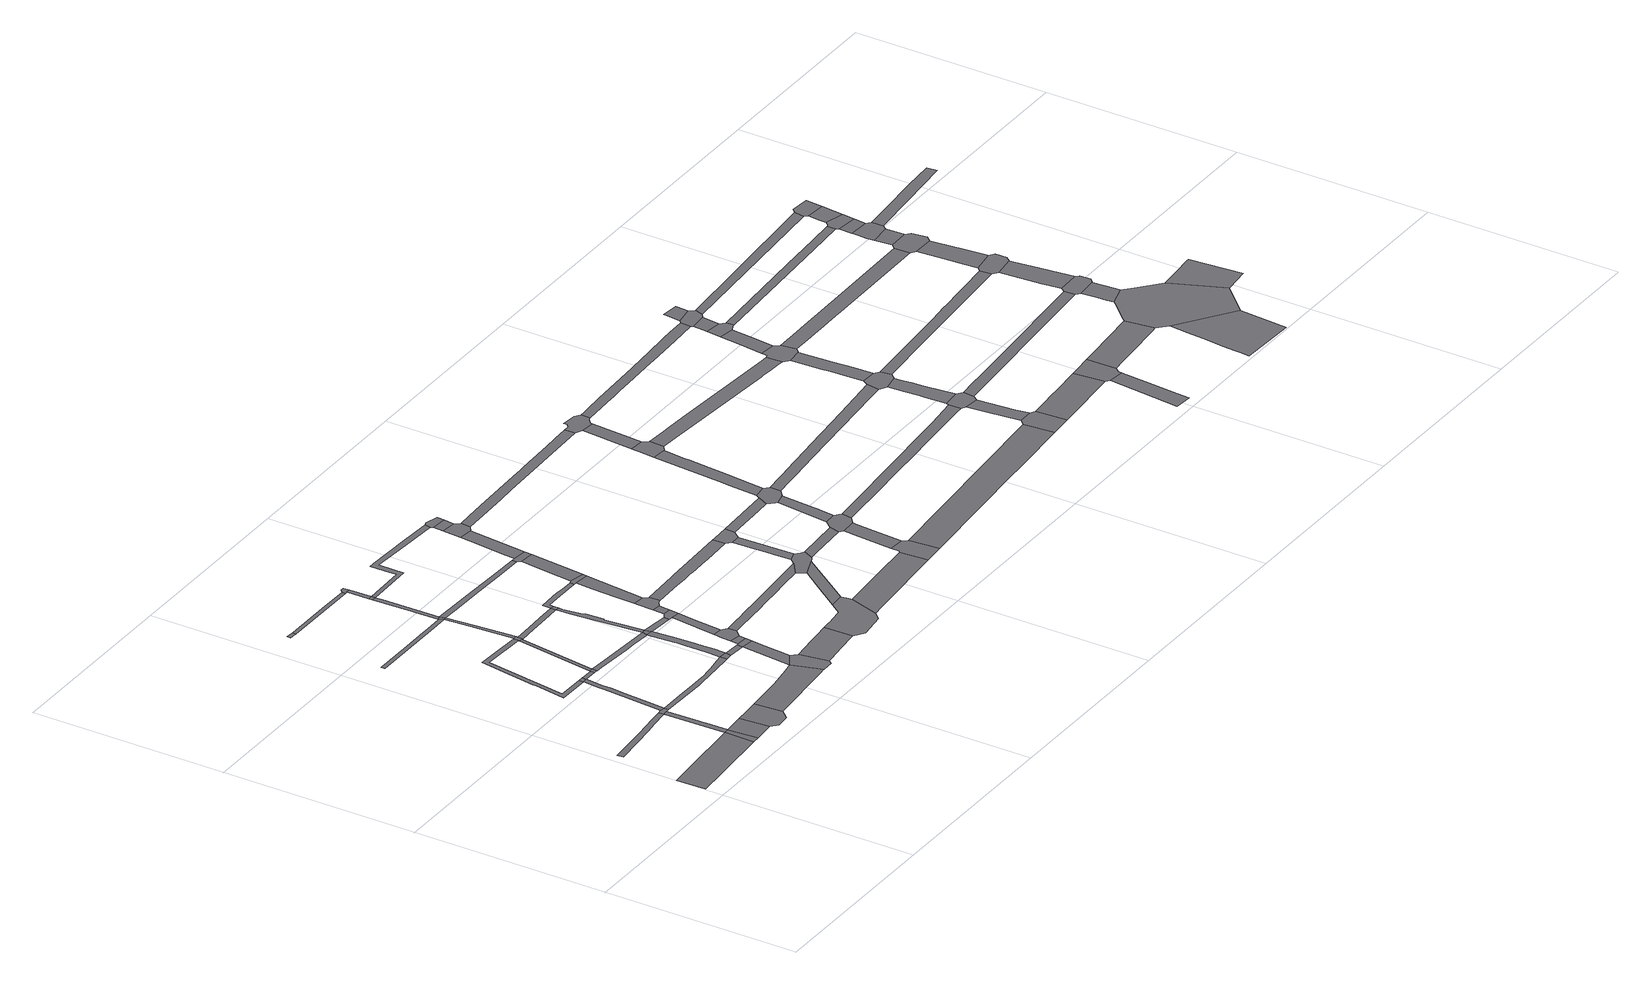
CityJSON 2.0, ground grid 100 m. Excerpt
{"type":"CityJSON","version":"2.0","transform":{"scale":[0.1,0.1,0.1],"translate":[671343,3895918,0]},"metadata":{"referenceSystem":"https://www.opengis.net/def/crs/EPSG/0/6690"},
"CityObjects":{
"road1":{"type":"Road","attributes":{"function":"9","usage":"9","RoadStructureAttribute.widthType":"2","RoadStructureAttribute.width":14.32,"RoadStructureAttribute.sectionType":"1"},"geometry":[{"type":"MultiSurface","lod":"1","boundaries":[[[0,1,2,3,4,5,6,7,8,9,10,11,12,13,14,15]]]}]},
"road2":{"type":"Road","attributes":{"function":"9","usage":"9","RoadStructureAttribute.widthType":"4","RoadStructureAttribute.width":2.79,"RoadStructureAttribute.sectionType":"1"},"geometry":[{"type":"MultiSurface","lod":"1","boundaries":[[[16,17,18,19,20,21,22,23,24,25,26]]]}]},
"road3":{"type":"Road","attributes":{"function":"9","usage":"9","RoadStructureAttribute.widthType":"9","RoadStructureAttribute.width":-9999,"RoadStructureAttribute.sectionType":"9"},"geometry":[{"type":"MultiSurface","lod":"1","boundaries":[[[14,13,27,28]]]}]},
"road4":{"type":"Road","attributes":{"function":"9","usage":"9","RoadStructureAttribute.widthType":"4","RoadStructureAttribute.width":2.53,"RoadStructureAttribute.sectionType":"1"},"geometry":[{"type":"MultiSurface","lod":"1","boundaries":[[[29,30,31,32,33,25,34,35,36,14,28]]]}]},
"road5":{"type":"Road","attributes":{"function":"9","usage":"9","RoadStructureAttribute.widthType":"2","RoadStructureAttribute.width":14.32,"RoadStructureAttribute.sectionType":"1"},"geometry":[{"type":"MultiSurface","lod":"1","boundaries":[[[27,37,38,39,40,28]]]}]},
"road6":{"type":"Road","attributes":{"function":"9","usage":"9","RoadStructureAttribute.widthType":"9","RoadStructureAttribute.width":-9999,"RoadStructureAttribute.sectionType":"9"},"geometry":[{"type":"MultiSurface","lod":"1","boundaries":[[[41,42,26,25,33,43,44,45]]]}]},
"road7":{"type":"Road","attributes":{"function":"9","usage":"9","RoadStructureAttribute.widthType":"9","RoadStructureAttribute.width":-9999,"RoadStructureAttribute.sectionType":"9"},"geometry":[{"type":"MultiSurface","lod":"1","boundaries":[[[46,47,48,39,38,49,50,51,52]]]}]},
"road8":{"type":"Road","attributes":{"function":"9","usage":"9","RoadStructureAttribute.widthType":"4","RoadStructureAttribute.width":2.47,"RoadStructureAttribute.sectionType":"1"},"geometry":[{"type":"MultiSurface","lod":"1","boundaries":[[[53,54,55,42,41,56,57,58,59,60,61,62,63,64]]]}]},
"road9":{"type":"Road","attributes":{"function":"9","usage":"9","RoadStructureAttribute.widthType":"9","RoadStructureAttribute.width":-9999,"RoadStructureAttribute.sectionType":"9"},"geometry":[{"type":"MultiSurface","lod":"1","boundaries":[[[63,65,66,64]]]}]},
"road10":{"type":"Road","attributes":{"function":"9","usage":"9","RoadStructureAttribute.widthType":"9","RoadStructureAttribute.width":-9999,"RoadStructureAttribute.sectionType":"9"},"geometry":[{"type":"MultiSurface","lod":"1","boundaries":[[[67,68,69,70,71,72]]]}]},
"road11":{"type":"Road","attributes":{"function":"9","usage":"9","RoadStructureAttribute.widthType":"4","RoadStructureAttribute.width":2.58,"RoadStructureAttribute.sectionType":"1"},"geometry":[{"type":"MultiSurface","lod":"1","boundaries":[[[65,63,73,74,75]]]}]},
"road12":{"type":"Road","attributes":{"function":"9","usage":"9","RoadStructureAttribute.widthType":"4","RoadStructureAttribute.width":2.58,"RoadStructureAttribute.sectionType":"1"},"geometry":[{"type":"MultiSurface","lod":"1","boundaries":[[[76,77,78,79,80,81,82,83,84,64,66,85,86,87]]]}]},
"road13":{"type":"Road","attributes":{"function":"9","usage":"9","RoadStructureAttribute.widthType":"9","RoadStructureAttribute.width":-9999,"RoadStructureAttribute.sectionType":"9"},"geometry":[{"type":"MultiSurface","lod":"1","boundaries":[[[74,88,89,90,91,92,75]]]}]},
"road14":{"type":"Road","attributes":{"function":"9","usage":"9","RoadStructureAttribute.widthType":"4","RoadStructureAttribute.width":2.79,"RoadStructureAttribute.sectionType":"1"},"geometry":[{"type":"MultiSurface","lod":"1","boundaries":[[[41,45,93,94,95,96,97,98,99,100,101,102,103,104,105,106,107,108]]]}]},
"road15":{"type":"Road","attributes":{"function":"9","usage":"9","RoadStructureAttribute.widthType":"4","RoadStructureAttribute.width":2.42,"RoadStructureAttribute.sectionType":"1"},"geometry":[{"type":"MultiSurface","lod":"1","boundaries":[[[109,110,111,112,113,114,115,116,117,118,119,120,121]]]}]},
"road16":{"type":"Road","attributes":{"function":"9","usage":"9","RoadStructureAttribute.widthType":"4","RoadStructureAttribute.width":1.91,"RoadStructureAttribute.sectionType":"1"},"geometry":[{"type":"MultiSurface","lod":"1","boundaries":[[[122,123,124,91,90]]]}]},
"road17":{"type":"Road","attributes":{"function":"9","usage":"9","RoadStructureAttribute.widthType":"2","RoadStructureAttribute.width":14.32,"RoadStructureAttribute.sectionType":"1"},"geometry":[{"type":"MultiSurface","lod":"1","boundaries":[[[125,126,127,128,46,52,129,130,131,132,133,134,135]]]}]},
"road18":{"type":"Road","attributes":{"function":"9","usage":"9","RoadStructureAttribute.widthType":"4","RoadStructureAttribute.width":1.72,"RoadStructureAttribute.sectionType":"1"},"geometry":[{"type":"MultiSurface","lod":"1","boundaries":[[[68,67,136,137,138,139]]]}]},
"road19":{"type":"Road","attributes":{"function":"9","usage":"9","RoadStructureAttribute.widthType":"9","RoadStructureAttribute.width":-9999,"RoadStructureAttribute.sectionType":"9"},"geometry":[{"type":"MultiSurface","lod":"1","boundaries":[[[140,141,142,143,144,76,87,145,124,123,146]]]}]},
"road20":{"type":"Road","attributes":{"function":"9","usage":"9","RoadStructureAttribute.widthType":"4","RoadStructureAttribute.width":2.58,"RoadStructureAttribute.sectionType":"1"},"geometry":[{"type":"MultiSurface","lod":"1","boundaries":[[[90,89,147,148,149,150,151,152,153,154,155]]]}]},
"road21":{"type":"Road","attributes":{"function":"9","usage":"9","RoadStructureAttribute.widthType":"4","RoadStructureAttribute.width":1.91,"RoadStructureAttribute.sectionType":"1"},"geometry":[{"type":"MultiSurface","lod":"1","boundaries":[[[156,157,109,158,159,143,142]]]}]},
"road22":{"type":"Road","attributes":{"function":"9","usage":"9","RoadStructureAttribute.widthType":"9","RoadStructureAttribute.width":-9999,"RoadStructureAttribute.sectionType":"9"},"geometry":[{"type":"MultiSurface","lod":"1","boundaries":[[[110,109,157,160]]]}]},
"road23":{"type":"Road","attributes":{"function":"9","usage":"9","RoadStructureAttribute.widthType":"9","RoadStructureAttribute.width":-9999,"RoadStructureAttribute.sectionType":"9"},"geometry":[{"type":"MultiSurface","lod":"1","boundaries":[[[99,98,161,162]]]}]},
"road24":{"type":"Road","attributes":{"function":"9","usage":"9","RoadStructureAttribute.widthType":"4","RoadStructureAttribute.width":1.83,"RoadStructureAttribute.sectionType":"1"},"geometry":[{"type":"MultiSurface","lod":"1","boundaries":[[[163,164,165,166,167,168,110,160]]]}]},
"road25":{"type":"Road","attributes":{"function":"9","usage":"9","RoadStructureAttribute.widthType":"9","RoadStructureAttribute.width":-9999,"RoadStructureAttribute.sectionType":"9"},"geometry":[{"type":"MultiSurface","lod":"1","boundaries":[[[169,135,134,170,171,172]]]}]},
"road26":{"type":"Road","attributes":{"function":"9","usage":"9","RoadStructureAttribute.widthType":"4","RoadStructureAttribute.width":3.91,"RoadStructureAttribute.sectionType":"1"},"geometry":[{"type":"MultiSurface","lod":"1","boundaries":[[[173,174,175,176,177,178,179,180,151,181,182,183,184,185,186,99,162]]]}]},
"road27":{"type":"Road","attributes":{"function":"9","usage":"9","RoadStructureAttribute.widthType":"4","RoadStructureAttribute.width":2.62,"RoadStructureAttribute.sectionType":"1"},"geometry":[{"type":"MultiSurface","lod":"1","boundaries":[[[187,188,189,190,191,192,193,194,195,140,146]]]}]},
"road28":{"type":"Road","attributes":{"function":"9","usage":"9","RoadStructureAttribute.widthType":"4","RoadStructureAttribute.width":2.79,"RoadStructureAttribute.sectionType":"1"},"geometry":[{"type":"MultiSurface","lod":"1","boundaries":[[[161,196,197,198,199,200,162]]]}]},
"road29":{"type":"Road","attributes":{"function":"9","usage":"9","RoadStructureAttribute.widthType":"2","RoadStructureAttribute.width":6.48,"RoadStructureAttribute.sectionType":"1"},"geometry":[{"type":"MultiSurface","lod":"1","boundaries":[[[169,201,202,198,203,204,135]]]}]},
"road30":{"type":"Road","attributes":{"function":"9","usage":"9","RoadStructureAttribute.widthType":"9","RoadStructureAttribute.width":-9999,"RoadStructureAttribute.sectionType":"9"},"geometry":[{"type":"MultiSurface","lod":"1","boundaries":[[[166,165,205,206]]]}]},
"road31":{"type":"Road","attributes":{"function":"9","usage":"9","RoadStructureAttribute.widthType":"4","RoadStructureAttribute.width":1.83,"RoadStructureAttribute.sectionType":"1"},"geometry":[{"type":"MultiSurface","lod":"1","boundaries":[[[207,206,205,208,209]]]}]},
"road32":{"type":"Road","attributes":{"function":"9","usage":"9","RoadStructureAttribute.widthType":"9","RoadStructureAttribute.width":-9999,"RoadStructureAttribute.sectionType":"9"},"geometry":[{"type":"MultiSurface","lod":"1","boundaries":[[[151,180,210,152]]]}]},
"road33":{"type":"Road","attributes":{"function":"9","usage":"9","RoadStructureAttribute.widthType":"9","RoadStructureAttribute.width":-9999,"RoadStructureAttribute.sectionType":"9"},"geometry":[{"type":"MultiSurface","lod":"1","boundaries":[[[211,212,137,136,213,207,209]]]}]},
"road34":{"type":"Road","attributes":{"function":"9","usage":"9","RoadStructureAttribute.widthType":"9","RoadStructureAttribute.width":-9999,"RoadStructureAttribute.sectionType":"9"},"geometry":[{"type":"MultiSurface","lod":"1","boundaries":[[[214,215,199,198,202,216]]]}]},
"road35":{"type":"Road","attributes":{"function":"9","usage":"9","RoadStructureAttribute.widthType":"2","RoadStructureAttribute.width":6.48,"RoadStructureAttribute.sectionType":"1"},"geometry":[{"type":"MultiSurface","lod":"1","boundaries":[[[217,218,214,216]]]}]},
"road36":{"type":"Road","attributes":{"function":"9","usage":"9","RoadStructureAttribute.widthType":"4","RoadStructureAttribute.width":2.31,"RoadStructureAttribute.sectionType":"1"},"geometry":[{"type":"MultiSurface","lod":"1","boundaries":[[[219,220,221,152,210,222,223,224,225,226,227,228,229,191,230]]]}]},
"road37":{"type":"Road","attributes":{"function":"9","usage":"9","RoadStructureAttribute.widthType":"4","RoadStructureAttribute.width":2.58,"RoadStructureAttribute.sectionType":"1"},"geometry":[{"type":"MultiSurface","lod":"1","boundaries":[[[231,210,180,232,233,234]]]}]},
"road38":{"type":"Road","attributes":{"function":"9","usage":"9","RoadStructureAttribute.widthType":"9","RoadStructureAttribute.width":-9999,"RoadStructureAttribute.sectionType":"9"},"geometry":[{"type":"MultiSurface","lod":"1","boundaries":[[[235,236,237,218,217,238,239]]]}]},
"road39":{"type":"Road","attributes":{"function":"9","usage":"9","RoadStructureAttribute.widthType":"2","RoadStructureAttribute.width":14.32,"RoadStructureAttribute.sectionType":"1"},"geometry":[{"type":"MultiSurface","lod":"1","boundaries":[[[171,240,241,242,243,244,245,172]]]}]},
"road40":{"type":"Road","attributes":{"function":"9","usage":"9","RoadStructureAttribute.widthType":"9","RoadStructureAttribute.width":-9999,"RoadStructureAttribute.sectionType":"9"},"geometry":[{"type":"MultiSurface","lod":"1","boundaries":[[[229,246,192,191]]]}]},
"road41":{"type":"Road","attributes":{"function":"9","usage":"9","RoadStructureAttribute.widthType":"2","RoadStructureAttribute.width":6.48,"RoadStructureAttribute.sectionType":"1"},"geometry":[{"type":"MultiSurface","lod":"1","boundaries":[[[247,248,236,235,249,250]]]}]},
"road42":{"type":"Road","attributes":{"function":"9","usage":"9","RoadStructureAttribute.widthType":"4","RoadStructureAttribute.width":2.42,"RoadStructureAttribute.sectionType":"1"},"geometry":[{"type":"MultiSurface","lod":"1","boundaries":[[[157,251,252,253,254,255,256,257,258,259,160]]]}]},
"road43":{"type":"Road","attributes":{"function":"9","usage":"9","RoadStructureAttribute.widthType":"9","RoadStructureAttribute.width":-9999,"RoadStructureAttribute.sectionType":"9"},"geometry":[{"type":"MultiSurface","lod":"1","boundaries":[[[233,260,247,250,261,262,234]]]}]},
"road44":{"type":"Road","attributes":{"function":"9","usage":"9","RoadStructureAttribute.widthType":"2","RoadStructureAttribute.width":6.48,"RoadStructureAttribute.sectionType":"1"},"geometry":[{"type":"MultiSurface","lod":"1","boundaries":[[[262,261,263,264,265]]]}]},
"road45":{"type":"Road","attributes":{"function":"9","usage":"9","RoadStructureAttribute.widthType":"4","RoadStructureAttribute.width":2.31,"RoadStructureAttribute.sectionType":"1"},"geometry":[{"type":"MultiSurface","lod":"1","boundaries":[[[266,267,268,269,270,192,246,271,272,273,274]]]}]},
"road46":{"type":"Road","attributes":{"function":"9","usage":"9","RoadStructureAttribute.widthType":"9","RoadStructureAttribute.width":-9999,"RoadStructureAttribute.sectionType":"9"},"geometry":[{"type":"MultiSurface","lod":"1","boundaries":[[[264,275,276,277,278,279,280,265]]]}]},
"road47":{"type":"Road","attributes":{"function":"9","usage":"9","RoadStructureAttribute.widthType":"2","RoadStructureAttribute.width":6.48,"RoadStructureAttribute.sectionType":"1"},"geometry":[{"type":"MultiSurface","lod":"1","boundaries":[[[281,282,279,278,283,284]]]}]},
"road48":{"type":"Road","attributes":{"function":"9","usage":"9","RoadStructureAttribute.widthType":"4","RoadStructureAttribute.width":2.53,"RoadStructureAttribute.sectionType":"1"},"geometry":[{"type":"MultiSurface","lod":"1","boundaries":[[[285,286,287,288,289,290,291,292,293,294,295,296,297,298,299,205,165,300]]]}]},
"road49":{"type":"Road","attributes":{"function":"9","usage":"9","RoadStructureAttribute.widthType":"9","RoadStructureAttribute.width":-9999,"RoadStructureAttribute.sectionType":"9"},"geometry":[{"type":"MultiSurface","lod":"1","boundaries":[[[301,302,303,304,305,306,307,308,309,310,311,312,243,242]]]}]},
"road50":{"type":"Road","attributes":{"function":"9","usage":"9","RoadStructureAttribute.widthType":"9","RoadStructureAttribute.width":-9999,"RoadStructureAttribute.sectionType":"9"},"geometry":[{"type":"MultiSurface","lod":"1","boundaries":[[[283,313,314,274,273,315,284]]]}]},
"road51":{"type":"Road","attributes":{"function":"9","usage":"9","RoadStructureAttribute.widthType":"3","RoadStructureAttribute.width":5.11,"RoadStructureAttribute.sectionType":"1"},"geometry":[{"type":"MultiSurface","lod":"1","boundaries":[[[238,316,317,318,319,320,321,322,323,324,325,326,327,328,329,330,331,332,333,334,335,336,337,239]]]}]},
"road52":{"type":"Road","attributes":{"function":"9","usage":"9","RoadStructureAttribute.widthType":"2","RoadStructureAttribute.width":6.48,"RoadStructureAttribute.sectionType":"1"},"geometry":[{"type":"MultiSurface","lod":"1","boundaries":[[[338,339,340,341,314,313]]]}]},
"road53":{"type":"Road","attributes":{"function":"9","usage":"9","RoadStructureAttribute.widthType":"9","RoadStructureAttribute.width":-9999,"RoadStructureAttribute.sectionType":"9"},"geometry":[{"type":"MultiSurface","lod":"1","boundaries":[[[256,255,339,338,342,343,344]]]}]},
"road54":{"type":"Road","attributes":{"function":"9","usage":"9","RoadStructureAttribute.widthType":"2","RoadStructureAttribute.width":6.48,"RoadStructureAttribute.sectionType":"1"},"geometry":[{"type":"MultiSurface","lod":"1","boundaries":[[[345,346,343,342,347,348,349,350]]]}]},
"road55":{"type":"Road","attributes":{"function":"9","usage":"9","RoadStructureAttribute.widthType":"3","RoadStructureAttribute.width":5.56,"RoadStructureAttribute.sectionType":"1"},"geometry":[{"type":"MultiSurface","lod":"1","boundaries":[[[351,352,353,354,277,276,355,356,357,358,359,360,361,362]]]}]},
"road56":{"type":"Road","attributes":{"function":"9","usage":"9","RoadStructureAttribute.widthType":"3","RoadStructureAttribute.width":5.23,"RoadStructureAttribute.sectionType":"1"},"geometry":[{"type":"MultiSurface","lod":"1","boundaries":[[[363,364,365,366,367,307,306]]]}]},
"road57":{"type":"Road","attributes":{"function":"9","usage":"9","RoadStructureAttribute.widthType":"9","RoadStructureAttribute.width":-9999,"RoadStructureAttribute.sectionType":"9"},"geometry":[{"type":"MultiSurface","lod":"1","boundaries":[[[349,368,369,370,371,350]]]}]},
"road58":{"type":"Road","attributes":{"function":"9","usage":"9","RoadStructureAttribute.widthType":"2","RoadStructureAttribute.width":6.48,"RoadStructureAttribute.sectionType":"1"},"geometry":[{"type":"MultiSurface","lod":"1","boundaries":[[[372,371,370,373]]]}]},
"road59":{"type":"Road","attributes":{"function":"9","usage":"9","RoadStructureAttribute.widthType":"9","RoadStructureAttribute.width":-9999,"RoadStructureAttribute.sectionType":"9"},"geometry":[{"type":"MultiSurface","lod":"1","boundaries":[[[374,375,289,288,372,373]]]}]},
"road60":{"type":"Road","attributes":{"function":"9","usage":"9","RoadStructureAttribute.widthType":"2","RoadStructureAttribute.width":14.32,"RoadStructureAttribute.sectionType":"1"},"geometry":[{"type":"MultiSurface","lod":"1","boundaries":[[[376,377,378,379,380,304,303,381,382,383]]]}]},
"road61":{"type":"Road","attributes":{"function":"9","usage":"9","RoadStructureAttribute.widthType":"9","RoadStructureAttribute.width":-9999,"RoadStructureAttribute.sectionType":"9"},"geometry":[{"type":"MultiSurface","lod":"1","boundaries":[[[384,327,326,365,364,385,386,387,388,389,390]]]}]},
"road62":{"type":"Road","attributes":{"function":"9","usage":"9","RoadStructureAttribute.widthType":"3","RoadStructureAttribute.width":4.27,"RoadStructureAttribute.sectionType":"1"},"geometry":[{"type":"MultiSurface","lod":"1","boundaries":[[[391,392,393,394,384,390,395]]]}]},
"road63":{"type":"Road","attributes":{"function":"9","usage":"9","RoadStructureAttribute.widthType":"9","RoadStructureAttribute.width":-9999,"RoadStructureAttribute.sectionType":"9"},"geometry":[{"type":"MultiSurface","lod":"1","boundaries":[[[396,397,398,399,351,362,391,395]]]}]},
"road64":{"type":"Road","attributes":{"function":"9","usage":"9","RoadStructureAttribute.widthType":"3","RoadStructureAttribute.width":5.11,"RoadStructureAttribute.sectionType":"1"},"geometry":[{"type":"MultiSurface","lod":"1","boundaries":[[[387,400,401,402,388]]]}]},
"road65":{"type":"Road","attributes":{"function":"9","usage":"9","RoadStructureAttribute.widthType":"9","RoadStructureAttribute.width":-9999,"RoadStructureAttribute.sectionType":"9"},"geometry":[{"type":"MultiSurface","lod":"1","boundaries":[[[403,404,405,406,407,376,383]]]}]},
"road66":{"type":"Road","attributes":{"function":"9","usage":"9","RoadStructureAttribute.widthType":"2","RoadStructureAttribute.width":8.17,"RoadStructureAttribute.sectionType":"1"},"geometry":[{"type":"MultiSurface","lod":"1","boundaries":[[[408,406,405,409,410,411,412]]]}]},
"road67":{"type":"Road","attributes":{"function":"9","usage":"9","RoadStructureAttribute.widthType":"3","RoadStructureAttribute.width":5.56,"RoadStructureAttribute.sectionType":"1"},"geometry":[{"type":"MultiSurface","lod":"1","boundaries":[[[396,413,414,415,397]]]}]},
"road68":{"type":"Road","attributes":{"function":"9","usage":"9","RoadStructureAttribute.widthType":"9","RoadStructureAttribute.width":-9999,"RoadStructureAttribute.sectionType":"9"},"geometry":[{"type":"MultiSurface","lod":"1","boundaries":[[[411,416,417,418,419,402,401,412]]]}]},
"road69":{"type":"Road","attributes":{"function":"9","usage":"9","RoadStructureAttribute.widthType":"3","RoadStructureAttribute.width":5.01,"RoadStructureAttribute.sectionType":"1"},"geometry":[{"type":"MultiSurface","lod":"1","boundaries":[[[368,420,421,422,423,424,425,426,427,428,429,430,431,432,433,434,369]]]}]},
"road70":{"type":"Road","attributes":{"function":"9","usage":"9","RoadStructureAttribute.widthType":"2","RoadStructureAttribute.width":6.99,"RoadStructureAttribute.sectionType":"1"},"geometry":[{"type":"MultiSurface","lod":"1","boundaries":[[[418,435,436,437,438,439,419]]]}]},
"road71":{"type":"Road","attributes":{"function":"9","usage":"9","RoadStructureAttribute.widthType":"9","RoadStructureAttribute.width":-9999,"RoadStructureAttribute.sectionType":"9"},"geometry":[{"type":"MultiSurface","lod":"1","boundaries":[[[440,441,442,443,415,414,444,439,438,445]]]}]},
"road72":{"type":"Road","attributes":{"function":"9","usage":"9","RoadStructureAttribute.widthType":"2","RoadStructureAttribute.width":6.99,"RoadStructureAttribute.sectionType":"1"},"geometry":[{"type":"MultiSurface","lod":"1","boundaries":[[[446,447,448,449,450,451,452,453,454,455,456,457,458,442,441]]]}]},
"road73":{"type":"Road","attributes":{"function":"9","usage":"9","RoadStructureAttribute.widthType":"9","RoadStructureAttribute.width":-9999,"RoadStructureAttribute.sectionType":"9"},"geometry":[{"type":"MultiSurface","lod":"1","boundaries":[[[459,460,461,462,463,456,455,464]]]}]},
"road74":{"type":"Road","attributes":{"function":"9","usage":"9","RoadStructureAttribute.widthType":"2","RoadStructureAttribute.width":14.32,"RoadStructureAttribute.sectionType":"1"},"geometry":[{"type":"MultiSurface","lod":"1","boundaries":[[[403,465,466,467,468,469,470,471,472,473,474,475,476,477,478,479,480,481,482,483,484,485,404]]]}]},
"road75":{"type":"Road","attributes":{"function":"9","usage":"9","RoadStructureAttribute.widthType":"2","RoadStructureAttribute.width":6.99,"RoadStructureAttribute.sectionType":"1"},"geometry":[{"type":"MultiSurface","lod":"1","boundaries":[[[486,487,461,460,488,489,490]]]}]},
"road76":{"type":"Road","attributes":{"function":"9","usage":"9","RoadStructureAttribute.widthType":"9","RoadStructureAttribute.width":-9999,"RoadStructureAttribute.sectionType":"9"},"geometry":[{"type":"MultiSurface","lod":"1","boundaries":[[[491,492,424,423,493,486,490,494,495,496,497,498,499,500]]]}]},
"road77":{"type":"Road","attributes":{"function":"9","usage":"9","RoadStructureAttribute.widthType":"3","RoadStructureAttribute.width":5.11,"RoadStructureAttribute.sectionType":"1"},"geometry":[{"type":"MultiSurface","lod":"1","boundaries":[[[501,502,503,504,505,506,507,508,417,416,509,510,511,512,513,514,515,516,517,518,519]]]}]},
"road78":{"type":"Road","attributes":{"function":"9","usage":"9","RoadStructureAttribute.widthType":"3","RoadStructureAttribute.width":5.5,"RoadStructureAttribute.sectionType":"1"},"geometry":[{"type":"MultiSurface","lod":"1","boundaries":[[[520,521,522,523,524,525,526,527,528,440,445,529,530,531,532,533,534]]]}]},
"road79":{"type":"Road","attributes":{"function":"9","usage":"9","RoadStructureAttribute.widthType":"2","RoadStructureAttribute.width":7.41,"RoadStructureAttribute.sectionType":"1"},"geometry":[{"type":"MultiSurface","lod":"1","boundaries":[[[535,536,537,538,539,540,541,542,543,544,545,546,547,459,464]]]}]},
"road80":{"type":"Road","attributes":{"function":"9","usage":"9","RoadStructureAttribute.widthType":"3","RoadStructureAttribute.width":4.99,"RoadStructureAttribute.sectionType":"1"},"geometry":[{"type":"MultiSurface","lod":"1","boundaries":[[[548,549,550,551,552,553,554,555,556,557,558,559,560,561,562,563,564,565,566,498,497]]]}]},
"road81":{"type":"Road","attributes":{"function":"9","usage":"9","RoadStructureAttribute.widthType":"9","RoadStructureAttribute.width":-9999,"RoadStructureAttribute.sectionType":"9"},"geometry":[{"type":"MultiSurface","lod":"1","boundaries":[[[567,568,569,470,469,570]]]}]},
"road82":{"type":"Road","attributes":{"function":"9","usage":"9","RoadStructureAttribute.widthType":"2","RoadStructureAttribute.width":7.89,"RoadStructureAttribute.sectionType":"1"},"geometry":[{"type":"MultiSurface","lod":"1","boundaries":[[[571,569,568,572,573,574]]]}]},
"road83":{"type":"Road","attributes":{"function":"9","usage":"9","RoadStructureAttribute.widthType":"9","RoadStructureAttribute.width":-9999,"RoadStructureAttribute.sectionType":"9"},"geometry":[{"type":"MultiSurface","lod":"1","boundaries":[[[573,575,576,577,578,501,519,574]]]}]},
"road84":{"type":"Road","attributes":{"function":"9","usage":"9","RoadStructureAttribute.widthType":"2","RoadStructureAttribute.width":7.89,"RoadStructureAttribute.sectionType":"1"},"geometry":[{"type":"MultiSurface","lod":"1","boundaries":[[[579,580,581,582,578,577,583,584,585,586]]]}]},
"road85":{"type":"Road","attributes":{"function":"9","usage":"9","RoadStructureAttribute.widthType":"9","RoadStructureAttribute.width":-9999,"RoadStructureAttribute.sectionType":"9"},"geometry":[{"type":"MultiSurface","lod":"1","boundaries":[[[587,534,533,579,586,588,589,590]]]}]},
"road86":{"type":"Road","attributes":{"function":"9","usage":"9","RoadStructureAttribute.widthType":"2","RoadStructureAttribute.width":7.89,"RoadStructureAttribute.sectionType":"1"},"geometry":[{"type":"MultiSurface","lod":"1","boundaries":[[[591,592,593,594,595,596,597,587,590]]]}]},
"road87":{"type":"Road","attributes":{"function":"9","usage":"9","RoadStructureAttribute.widthType":"2","RoadStructureAttribute.width":14.32,"RoadStructureAttribute.sectionType":"1"},"geometry":[{"type":"MultiSurface","lod":"1","boundaries":[[[598,599,600,601,602,603,604,567,570]]]}]},
"road88":{"type":"Road","attributes":{"function":"9","usage":"9","RoadStructureAttribute.widthType":"9","RoadStructureAttribute.width":-9999,"RoadStructureAttribute.sectionType":"9"},"geometry":[{"type":"MultiSurface","lod":"1","boundaries":[[[605,543,542,594,593,606,607,608,609]]]}]},
"road89":{"type":"Road","attributes":{"function":"9","usage":"9","RoadStructureAttribute.widthType":"2","RoadStructureAttribute.width":7.89,"RoadStructureAttribute.sectionType":"1"},"geometry":[{"type":"MultiSurface","lod":"1","boundaries":[[[608,610,611,612,613,609]]]}]},
"road90":{"type":"Road","attributes":{"function":"9","usage":"9","RoadStructureAttribute.widthType":"2","RoadStructureAttribute.width":8.25,"RoadStructureAttribute.sectionType":"1"},"geometry":[{"type":"MultiSurface","lod":"1","boundaries":[[[614,615,616,617,618,619]]]}]},
"road91":{"type":"Road","attributes":{"function":"9","usage":"9","RoadStructureAttribute.widthType":"9","RoadStructureAttribute.width":-9999,"RoadStructureAttribute.sectionType":"9"},"geometry":[{"type":"MultiSurface","lod":"1","boundaries":[[[620,621,622,612,611,623,624]]]}]},
"road92":{"type":"Road","attributes":{"function":"9","usage":"9","RoadStructureAttribute.widthType":"2","RoadStructureAttribute.width":7.89,"RoadStructureAttribute.sectionType":"1"},"geometry":[{"type":"MultiSurface","lod":"1","boundaries":[[[622,621,625,626]]]}]},
"road93":{"type":"Road","attributes":{"function":"9","usage":"9","RoadStructureAttribute.widthType":"9","RoadStructureAttribute.width":-9999,"RoadStructureAttribute.sectionType":"9"},"geometry":[{"type":"MultiSurface","lod":"1","boundaries":[[[627,628,629,556,555,626,625,630]]]}]},
"road94":{"type":"Road","attributes":{"function":"9","usage":"9","RoadStructureAttribute.widthType":"9","RoadStructureAttribute.width":-9999,"RoadStructureAttribute.sectionType":"9"},"geometry":[{"type":"MultiSurface","lod":"1","boundaries":[[[618,631,632,633,634,600,599,619]]]}]},
"road95":{"type":"Road","attributes":{"function":"9","usage":"9","RoadStructureAttribute.widthType":"2","RoadStructureAttribute.width":7.89,"RoadStructureAttribute.sectionType":"1"},"geometry":[{"type":"MultiSurface","lod":"1","boundaries":[[[635,636,637,629,628,638]]]}]},
"road96":{"type":"Road","attributes":{"function":"9","usage":"9","RoadStructureAttribute.widthType":"3","RoadStructureAttribute.width":5.38,"RoadStructureAttribute.sectionType":"1"},"geometry":[{"type":"MultiSurface","lod":"1","boundaries":[[[575,639,640,641,642,643,644,645,646,647,648,649,650,651,576]]]}]},
"road97":{"type":"Road","attributes":{"function":"9","usage":"9","RoadStructureAttribute.widthType":"3","RoadStructureAttribute.width":5.33,"RoadStructureAttribute.sectionType":"1"},"geometry":[{"type":"MultiSurface","lod":"1","boundaries":[[[652,653,654,655,656,657,658,659,660,661,662,663,589,588,664,665,666,667]]]}]},
"road98":{"type":"Road","attributes":{"function":"9","usage":"9","RoadStructureAttribute.widthType":"2","RoadStructureAttribute.width":14.32,"RoadStructureAttribute.sectionType":"1"},"geometry":[{"type":"MultiSurface","lod":"1","boundaries":[[[632,668,669,670,671,672,673,674,675,633]]]}]},
"road99":{"type":"Road","attributes":{"function":"9","usage":"9","RoadStructureAttribute.widthType":"2","RoadStructureAttribute.width":7.41,"RoadStructureAttribute.sectionType":"1"},"geometry":[{"type":"MultiSurface","lod":"1","boundaries":[[[676,677,678,607,606,679,680,681,682,683,684,685,686,687,688]]]}]},
"road100":{"type":"Road","attributes":{"function":"9","usage":"9","RoadStructureAttribute.widthType":"3","RoadStructureAttribute.width":4.12,"RoadStructureAttribute.sectionType":"1"},"geometry":[{"type":"MultiSurface","lod":"1","boundaries":[[[689,690,691,692,693,694,695,696,620,624]]]}]},
"road101":{"type":"Road","attributes":{"function":"9","usage":"9","RoadStructureAttribute.widthType":"3","RoadStructureAttribute.width":4.49,"RoadStructureAttribute.sectionType":"1"},"geometry":[{"type":"MultiSurface","lod":"1","boundaries":[[[697,698,699,700,701,702,627,630,703,704,705]]]}]},
"road102":{"type":"Road","attributes":{"function":"9","usage":"2","RoadStructureAttribute.widthType":"1","RoadStructureAttribute.width":29.7,"RoadStructureAttribute.sectionType":"1"},"geometry":[{"type":"MultiSurface","lod":"1","boundaries":[[[706,707,708,709,710,711,712,713,714,715]]]}]},
"road103":{"type":"Road","attributes":{"function":"9","usage":"9","RoadStructureAttribute.widthType":"9","RoadStructureAttribute.width":-9999,"RoadStructureAttribute.sectionType":"9"},"geometry":[{"type":"MultiSurface","lod":"1","boundaries":[[[716,717,718,719,720,721,722,674,673,723,707,706,724]]]}]},
"road104":{"type":"Road","attributes":{"function":"9","usage":"9","RoadStructureAttribute.widthType":"2","RoadStructureAttribute.width":10.87,"RoadStructureAttribute.sectionType":"1"},"geometry":[{"type":"MultiSurface","lod":"1","boundaries":[[[718,725,726,727,728,729,719]]]}]},
"road105":{"type":"Road","attributes":{"function":"9","usage":"9","RoadStructureAttribute.widthType":"9","RoadStructureAttribute.width":-9999,"RoadStructureAttribute.sectionType":"9"},"geometry":[{"type":"MultiSurface","lod":"1","boundaries":[[[730,731,732,646,645,727,726,733]]]}]},
"road106":{"type":"Road","attributes":{"function":"9","usage":"9","RoadStructureAttribute.widthType":"2","RoadStructureAttribute.width":10.87,"RoadStructureAttribute.sectionType":"1"},"geometry":[{"type":"MultiSurface","lod":"1","boundaries":[[[734,735,736,732,731,737,738,739,740,741]]]}]},
"road107":{"type":"Road","attributes":{"function":"9","usage":"9","RoadStructureAttribute.widthType":"9","RoadStructureAttribute.width":-9999,"RoadStructureAttribute.sectionType":"9"},"geometry":[{"type":"MultiSurface","lod":"1","boundaries":[[[741,740,742,743,744,745,652,667]]]}]},
"road108":{"type":"Road","attributes":{"function":"9","usage":"9","RoadStructureAttribute.widthType":"2","RoadStructureAttribute.width":10.87,"RoadStructureAttribute.sectionType":"1"},"geometry":[{"type":"MultiSurface","lod":"1","boundaries":[[[746,747,748,745,744,749,750,751,752]]]}]},
"road109":{"type":"Road","attributes":{"function":"9","usage":"9","RoadStructureAttribute.widthType":"9","RoadStructureAttribute.width":-9999,"RoadStructureAttribute.sectionType":"9"},"geometry":[{"type":"MultiSurface","lod":"1","boundaries":[[[753,688,687,746,752,754,755,756]]]}]},
"road110":{"type":"Road","attributes":{"function":"9","usage":"9","RoadStructureAttribute.widthType":"2","RoadStructureAttribute.width":10.87,"RoadStructureAttribute.sectionType":"1"},"geometry":[{"type":"MultiSurface","lod":"1","boundaries":[[[757,758,759,753,756]]]}]},
"road111":{"type":"Road","attributes":{"function":"9","usage":"2","RoadStructureAttribute.widthType":"9","RoadStructureAttribute.width":-9999,"RoadStructureAttribute.sectionType":"1"},"geometry":[{"type":"MultiSurface","lod":"1","boundaries":[[[760,761,762,716,724,763,764,765]]]}]},
"road112":{"type":"Road","attributes":{"function":"9","usage":"9","RoadStructureAttribute.widthType":"9","RoadStructureAttribute.width":-9999,"RoadStructureAttribute.sectionType":"9"},"geometry":[{"type":"MultiSurface","lod":"1","boundaries":[[[766,767,768,769,770,771,759,758,772]]]}]},
"road113":{"type":"Road","attributes":{"function":"9","usage":"9","RoadStructureAttribute.widthType":"2","RoadStructureAttribute.width":10.87,"RoadStructureAttribute.sectionType":"1"},"geometry":[{"type":"MultiSurface","lod":"1","boundaries":[[[773,768,767,774]]]}]},
"road114":{"type":"Road","attributes":{"function":"9","usage":"9","RoadStructureAttribute.widthType":"9","RoadStructureAttribute.width":-9999,"RoadStructureAttribute.sectionType":"9"},"geometry":[{"type":"MultiSurface","lod":"1","boundaries":[[[775,776,777,694,693,773,774]]]}]},
"road115":{"type":"Road","attributes":{"function":"9","usage":"9","RoadStructureAttribute.widthType":"2","RoadStructureAttribute.width":10.87,"RoadStructureAttribute.sectionType":"1"},"geometry":[{"type":"MultiSurface","lod":"1","boundaries":[[[778,779,780,776,775]]]}]},
"road116":{"type":"Road","attributes":{"function":"9","usage":"9","RoadStructureAttribute.widthType":"9","RoadStructureAttribute.width":-9999,"RoadStructureAttribute.sectionType":"9"},"geometry":[{"type":"MultiSurface","lod":"1","boundaries":[[[705,704,779,778,781,782]]]}]},
"road117":{"type":"Road","attributes":{"function":"9","usage":"9","RoadStructureAttribute.widthType":"3","RoadStructureAttribute.width":5.27,"RoadStructureAttribute.sectionType":"1"},"geometry":[{"type":"MultiSurface","lod":"1","boundaries":[[[783,784,785,786,787,788,789,790,791,766,772]]]}]}
},
"vertices":[
[340,269,0],[277,265,0],[198,259,0],[119,253,0],[7,245,0],[10,94,0],[163,105,0],[231,110,0],[279,113,0],[291,114,0],[318,116,0],[364,119,0],[396,121,0],[473,127,0],[477,279,0],[474,279,0],
[401,616,0],[269,603,0],[121,589,0],[53,583,0],[56,552,0],[193,566,0],[305,578,0],[369,585,0],[468,595,0],[471,595,0],[468,623,0],
[514,129,0],[503,281,0],
[503,284,0],[501,396,0],[501,400,0],[500,431,0],[497,598,0],[471,592,0],[473,464,0],[476,282,0],
[582,134,0],[626,137,0],[614,290,0],[506,282,0],
[515,622,0],[491,625,0],[500,598,0],[507,599,0],[515,599,0],
[757,300,0],[714,297,0],[679,294,0],[661,109,0],[730,114,0],[745,131,0],[767,157,0],
[524,1046,0],[519,991,0],[513,907,0],[516,625,0],[524,734,0],[525,745,0],[533,840,0],[539,918,0],[542,963,0],[549,1048,0],[549,1051,0],[524,1049,0],
[550,1073,0],[525,1074,0],
[207,2362,0],[207,2379,0],[167,2383,0],[165,2365,0],[201,2362,0],[204,2362,0],
[552,1051,0],[618,1050,0],[618,1072,0],
[679,1513,0],[526,1519,0],[429,1523,0],[402,1347,0],[384,1227,0],[381,1208,0],[373,1156,0],[358,1052,0],[521,1049,0],[385,1076,0],[446,1498,0],[678,1486,0],
[628,1050,0],[638,1049,0],[640,1076,0],[619,1078,0],[619,1075,0],
[752,595,0],[767,594,0],[803,597,0],[865,600,0],[1007,608,0],[1029,610,0],[1027,645,0],[990,639,0],[943,632,0],[920,628,0],[890,624,0],[847,621,0],[831,620,0],[754,620,0],[672,621,0],[518,622,0],
[661,1865,0],[650,1888,0],[554,1887,0],[517,1887,0],[353,1886,0],[161,1885,0],[158,1885,0],[156,1866,0],[159,1866,0],[549,1865,0],[551,1865,0],[577,1865,0],[658,1865,0],
[640,1079,0],[696,1477,0],[677,1480,0],
[1082,336,0],[955,317,0],[934,313,0],[885,310,0],[925,171,0],[991,177,0],[1048,182,0],[1141,190,0],[1177,193,0],[1180,193,0],[1133,344,0],
[626,2361,0],[626,2379,0],[484,2379,0],[210,2379,0],
[702,1505,0],[702,1508,0],[702,1514,0],[685,1513,0],[682,1513,0],[678,1483,0],[703,1477,0],
[671,1047,0],[863,1034,0],[921,1031,0],[1017,1024,0],[1020,1024,0],[1030,1051,0],[732,1070,0],[676,1073,0],[643,1075,0],
[688,1723,0],[679,1868,0],[670,1733,0],[671,1715,0],
[669,1897,0],
[1063,612,0],[1070,641,0],
[663,2195,0],[662,2225,0],[662,2228,0],[641,2228,0],[646,2025,0],[647,2010,0],
[1204,388,0],[1240,193,0],[1255,213,0],[1231,359,0],
[1071,659,0],[1074,705,0],[1071,760,0],[1070,810,0],[1070,829,0],[1066,898,0],[1059,1003,0],[1058,1022,0],[1029,883,0],[1033,882,0],[1032,826,0],[1032,766,0],[1031,707,0],[1028,648,0],
[799,1480,0],[904,1483,0],[936,1484,0],[993,1485,0],[996,1485,0],[995,1512,0],[992,1512,0],[903,1510,0],[803,1508,0],
[1130,607,0],[1154,606,0],[1157,606,0],[1159,636,0],[1073,641,0],
[1219,549,0],[1224,599,0],[1157,603,0],[1144,466,0],
[663,2247,0],[641,2247,0],
[638,2361,0],[663,2250,0],[659,2362,0],
[1050,1056,0],
[658,2394,0],[643,2393,0],[635,2361,0],
[1167,635,0],[1164,635,0],[1227,635,0],
[1231,671,0],[1172,678,0],
[1000,1413,0],[1004,1356,0],[1010,1267,0],[1050,1059,0],[1037,1207,0],[1032,1256,0],[1039,1262,0],[1036,1354,0],[1027,1366,0],[1013,1464,0],[1015,1484,0],[996,1482,0],
[1091,1051,0],[1061,1022,0],[1189,1010,0],[1191,1039,0],
[1230,767,0],[1183,772,0],[1177,725,0],[1260,700,0],[1259,745,0],
[1345,222,0],[1363,224,0],[1495,237,0],[1492,385,0],[1418,377,0],[1359,372,0],
[1017,1510,0],
[1210,1008,0],[1187,807,0],[1247,920,0],[1255,1003,0],
[696,1867,0],[787,1865,0],[954,1862,0],[1100,1859,0],[1260,1855,0],[1261,1878,0],[1095,1883,0],[890,1890,0],[869,1890,0],
[1207,1008,0],[1261,1052,0],[1218,1056,0],
[1263,1075,0],[1267,1113,0],[1221,1116,0],
[1168,1557,0],[1122,1559,0],[1087,1558,0],[996,1555,0],[995,1515,0],[1019,1532,0],[1110,1534,0],[1228,1532,0],[1229,1555,0],
[1292,1131,0],[1310,1132,0],[1308,1189,0],[1289,1212,0],[1226,1215,0],[1225,1200,0],
[1238,1444,0],[1232,1321,0],[1320,1525,0],[1243,1532,0],
[915,2234,0],[914,2365,0],[1125,2354,0],[1317,2343,0],[1323,2372,0],[1252,2375,0],[1130,2381,0],[1062,2384,0],[999,2387,0],[915,2391,0],[886,2392,0],[886,2315,0],[887,2254,0],[742,2250,0],[666,2248,0],[665,2228,0],
[1547,201,0],[1680,219,0],[1718,256,0],[1766,408,0],[1762,437,0],[1759,463,0],[1680,458,0],[1665,437,0],[1637,399,0],[1576,393,0],[1553,390,0],[1533,389,0],
[1322,1544,0],[1245,1562,0],[1240,1532,0],
[1339,707,0],[1372,709,0],[1399,711,0],[1490,718,0],[1526,721,0],[1548,723,0],[1561,724,0],[1569,725,0],[1617,728,0],[1733,738,0],[1828,745,0],[1898,795,0],[1848,791,0],[1781,786,0],[1721,781,0],[1667,777,0],[1610,773,0],[1546,768,0],[1525,766,0],[1411,757,0],[1380,755,0],[1338,751,0],
[1351,1831,0],[1277,1838,0],[1272,1796,0],[1259,1677,0],
[1355,1870,0],[1281,1878,0],[1278,1878,0],
[1301,2079,0],[1286,1932,0],[1361,1935,0],[1381,2136,0],[1385,2173,0],[1310,2180,0],
[1883,1211,0],[1837,1209,0],[1530,1197,0],[1510,1197,0],[1465,1136,0],[1523,1137,0],[1577,1139,0],[1596,1139,0],[1710,1142,0],[1727,1142,0],[1833,1145,0],[1886,1147,0],
[1838,574,0],[1955,739,0],[1858,700,0],[1795,615,0],[1780,594,0],
[1414,2192,0],[1418,2243,0],[1398,2269,0],[1320,2277,0],
[1325,2330,0],[1403,2322,0],
[1407,2362,0],[1340,2380,0],
[2228,444,0],[2042,430,0],[1995,426,0],[1990,426,0],[1863,416,0],[1775,261,0],[1814,264,0],[2240,300,0],
[1922,824,0],[1958,740,0],[1971,747,0],[1983,754,0],[2008,806,0],[1996,816,0],[1972,838,0],
[1912,1123,0],[1915,1030,0],[1917,973,0],[1920,888,0],[1963,1127,0],
[1991,1161,0],[1997,1215,0],[1954,1213,0],[1900,1211,0],
[2029,757,0],[2240,770,0],[2251,822,0],
[2351,310,0],[2338,465,0],[2318,489,0],[2240,494,0],[2238,452,0],
[2254,694,0],[2332,669,0],[2336,721,0],[2339,757,0],[2259,754,0],
[2212,1170,0],[2276,1173,0],[2305,1227,0],
[2371,786,0],[2381,838,0],[2351,864,0],[2284,861,0],
[1492,2195,0],[1691,2202,0],[1784,2206,0],[2361,2226,0],[2359,2279,0],[2277,2276,0],[2189,2273,0],[2168,2272,0],[2107,2270,0],[2034,2267,0],[1971,2264,0],[1957,2264,0],[1891,2261,0],[1597,2250,0],[1493,2246,0],
[2357,930,0],[2359,955,0],[2361,979,0],[2375,1150,0],[2315,1134,0],
[2409,1233,0],[2387,1257,0],[2318,1247,0],[2307,1229,0],[2305,1144,0],[2409,1179,0],
[2394,1330,0],[2398,1384,0],[2400,1400,0],[2403,1434,0],[2408,1493,0],[2414,1560,0],[2424,1668,0],[2427,1703,0],[2432,1752,0],[2437,1807,0],[2363,1813,0],[2334,1455,0],[2330,1401,0],
[2471,1904,0],[2448,1931,0],[2373,1937,0],[2371,1915,0],[2370,1898,0],[2465,1826,0],
[2375,312,0],[3090,373,0],[3109,374,0],[3179,380,0],[3485,406,0],[3471,562,0],[3369,553,0],[3310,548,0],[3299,547,0],[3253,543,0],[3228,541,0],[3146,534,0],[3096,530,0],[3061,527,0],[2925,515,0],[2843,508,0],[2780,503,0],[2759,501,0],[2731,499,0],[2581,486,0],[2397,470,0],
[2395,2208,0],[2374,1950,0],[2459,2059,0],[2462,2096,0],[2470,2201,0],
[2403,2295,0],[2389,2281,0],[2374,2219,0],[2471,2215,0],[2488,2231,0],[2499,2237,0],[2508,2238,0],[2506,2285,0],[2481,2306,0],[2404,2312,0],
[3441,934,0],[3277,916,0],[3231,912,0],[3161,906,0],[2881,882,0],[2815,876,0],[2748,870,0],[2622,859,0],[2503,796,0],[2551,800,0],[2707,813,0],[2733,815,0],[2839,824,0],[2982,835,0],[3112,846,0],[3277,860,0],[3330,864,0],[3410,870,0],[3447,873,0],
[3208,1316,0],[3042,1299,0],[2826,1277,0],[2771,1271,0],[2656,1259,0],[2532,1246,0],[2515,1244,0],[2478,1241,0],[2431,1236,0],[2490,1187,0],[2555,1193,0],[2731,1210,0],[3311,1266,0],[3396,1274,0],[3404,1337,0],
[2589,1818,0],[2692,1811,0],[3214,1775,0],[3228,1774,0],[3273,1771,0],[3319,1768,0],[3351,1766,0],[3376,1764,0],[3371,1846,0],[3334,1849,0],[2731,1887,0],[2615,1894,0],[2578,1897,0],
[2661,2244,0],[2729,2247,0],[2775,2249,0],[2859,2252,0],[3057,2260,0],[3080,2261,0],[3280,2269,0],[3423,2275,0],[3427,2331,0],[3334,2327,0],[3274,2324,0],[3126,2316,0],[3079,2314,0],[2979,2309,0],[2873,2304,0],[2778,2299,0],[2676,2294,0],[2570,2288,0],[2539,2287,0],
[3597,574,0],[3574,588,0],[3495,588,0],[3610,417,0],
[3480,752,0],[3563,660,0],[3548,852,0],[3470,860,0],
[3565,878,0],[3572,935,0],[3541,956,0],[3451,951,0],
[3433,1249,0],[3439,1158,0],[3443,1090,0],[3445,1060,0],[3526,1119,0],[3520,1182,0],[3516,1227,0],[3512,1264,0],
[3424,1368,0],[3535,1291,0],[3530,1347,0],[3504,1366,0],
[3498,1470,0],[3492,1575,0],[3481,1746,0],[3404,1740,0],[3412,1590,0],[3415,1537,0],[3419,1469,0],
[3643,420,0],[3984,449,0],[3970,608,0],[3810,593,0],[3758,589,0],[3687,582,0],[3640,578,0],
[3386,1852,0],[3503,1769,0],[3495,1847,0],[3473,1873,0],[3390,1882,0],
[3485,1985,0],[3497,2102,0],[3416,2113,0],[3403,1999,0],
[3967,61,0],[4057,52,0],[4062,120,0],[4077,299,0],[4087,425,0],[4004,432,0],
[3533,2157,0],[3510,2180,0],[3424,2190,0],[3524,2117,0],[3536,2117,0],
[3522,2272,0],[3433,2266,0],
[3555,2330,0],[3533,2355,0],[3442,2343,0],[3543,2288,0],
[4088,444,0],[4108,466,0],[4106,620,0],[4010,611,0],
[3452,2435,0],[3450,2424,0],[3446,2383,0],[3540,2425,0],
[3663,886,0],[3810,899,0],[3854,902,0],[4136,927,0],[4390,948,0],[4464,954,0],[4562,962,0],[4560,1018,0],[4444,1008,0],[4051,975,0],[3989,970,0],[3741,949,0],[3658,943,0],
[4514,1432,0],[4363,1418,0],[4309,1414,0],[4276,1411,0],[4209,1405,0],[4205,1404,0],[4143,1399,0],[4117,1397,0],[4030,1389,0],[3872,1375,0],[3772,1366,0],[3739,1363,0],[3584,1295,0],[3810,1315,0],[4159,1344,0],[4521,1375,0],
[4169,472,0],[4232,478,0],[4311,485,0],[4412,495,0],[4471,500,0],[4500,503,0],[4479,653,0],[4169,625,0],
[3939,1853,0],[3673,1849,0],[3632,1849,0],[3603,1770,0],[3690,1771,0],[3742,1772,0],[3841,1773,0],[3886,1773,0],[3977,1774,0],[4119,1776,0],[4464,1780,0],[4488,1780,0],[4482,1861,0],
[3607,2121,0],[3702,2127,0],[4294,2161,0],[4389,2167,0],[4492,2173,0],[4489,2217,0],[4356,2209,0],[4111,2194,0],
[4317,2389,0],[4138,2375,0],[3935,2359,0],[3855,2353,0],[3767,2346,0],[3721,2343,0],[4367,2342,0],[4511,2352,0],[4516,2404,0],
[4831,263,0],[4550,455,0],[4541,355,0],[4534,274,0],[4532,247,0],[4523,153,0],[4519,101,0],[4516,68,0],[4511,17,0],[4812,10,0],
[4859,673,0],[4750,766,0],[4705,811,0],[4598,779,0],[4579,758,0],[4563,742,0],[4494,669,0],[4548,457,0],[4971,405,0],
[4698,897,0],[4693,952,0],[4584,943,0],[4591,863,0],[4595,813,0],
[4711,1029,0],[4696,1043,0],[4575,1039,0],[4714,974,0],
[4566,1136,0],[4570,1091,0],[4573,1059,0],[4687,1117,0],[4675,1220,0],[4661,1348,0],[4659,1368,0],[4548,1352,0],
[4677,1392,0],[4677,1451,0],[4651,1470,0],[4534,1453,0],
[4512,1760,0],[4522,1621,0],[4529,1519,0],[4641,1567,0],[4631,1680,0],[4628,1712,0],[4623,1761,0],
[4505,1882,0],[4645,1788,0],[4635,1865,0],[4613,1887,0],
[4612,1912,0],[4607,1982,0],[4498,1973,0],
[5089,692,0],[5082,692,0],[4957,681,0],[4978,406,0],[5045,413,0],[5112,420,0],
[4622,2065,0],[4604,2084,0],[4497,2091,0],[4496,2070,0],[4495,2056,0],[4494,2013,0],[4626,2007,0],
[4501,2161,0],[4610,2150,0],
[4616,2214,0],[4516,2237,0],[4500,2218,0],
[4626,2327,0],[4525,2336,0],[4519,2271,0],
[4635,2415,0],[4537,2424,0],
[4699,2014,0],[4799,2023,0],[4869,2029,0],[5165,2056,0],[5161,2108,0],[4999,2099,0],[4947,2094,0],[4816,2083,0],[4683,2071,0]
]}
